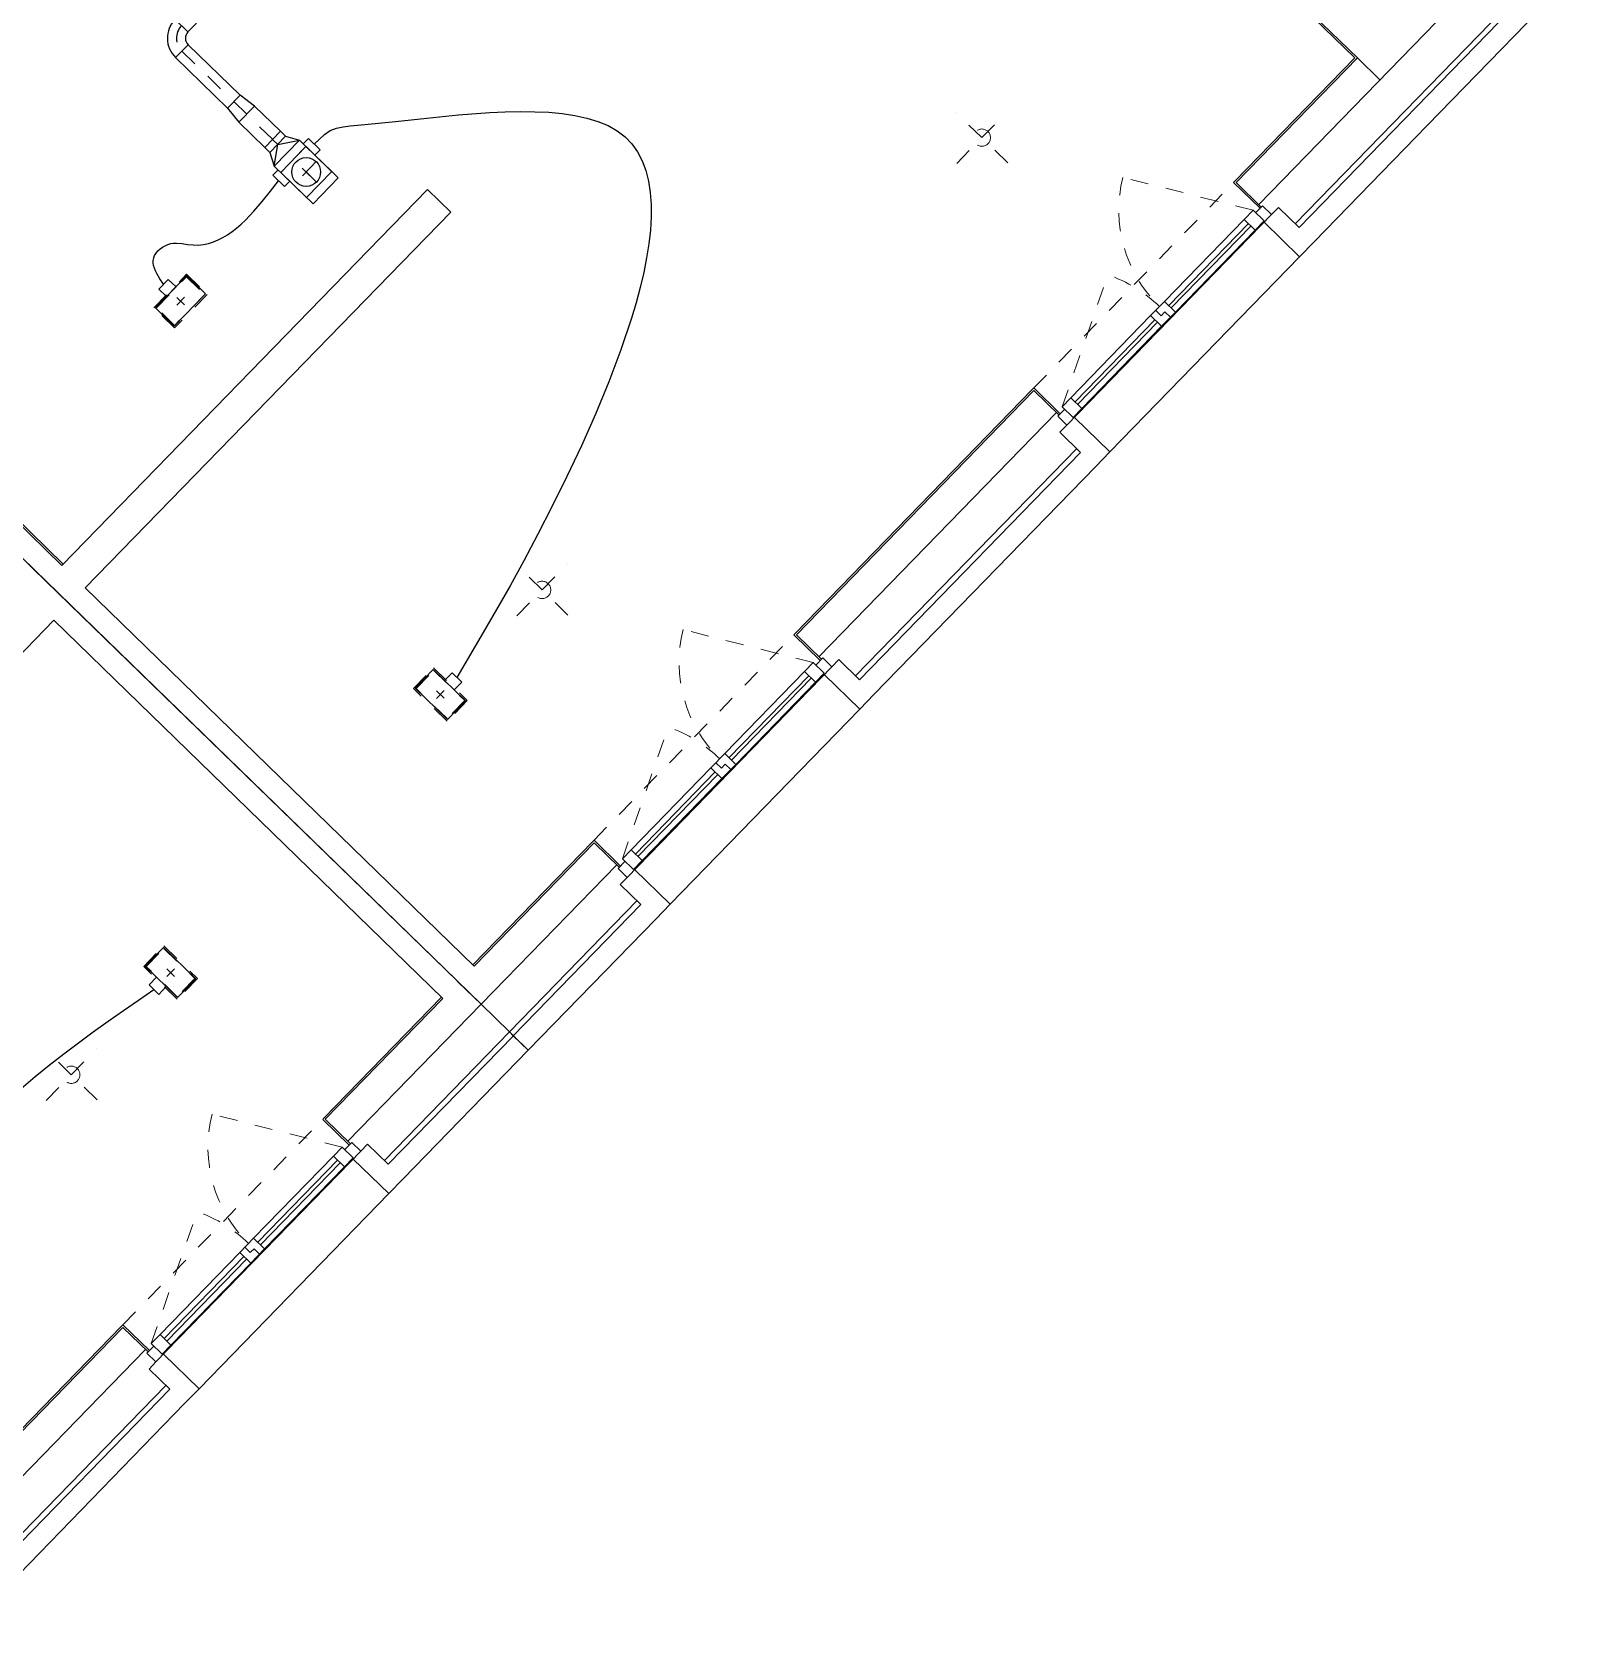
# Model space of a CAD drawing. Header units: metres. Extents: x 2683533.1 to 2683569.7, y 1249391 to 1249428.1.
# Drawn here: x 2683553.89 to 2683562.48, y 1249401.24 to 1249410.11 of the extents above; entities that cross this region are included whole.
import ezdxf

# ---------------------------------------------------------------- set-up
doc = ezdxf.new("R2010")
doc.units = ezdxf.units.M
for name, pattern in [('101 Regelgeschoss_CraneCam$0$MD-Strich 1_1mm', [0.002, 0.001, -0.001]), ('101 Regelgeschoss_CraneCam$0$MD-Strichpunkt 1_0.5_0.5mm', [0.001, 0.0005, -0.00025, 0, -0.00025]), ('101 Regelgeschoss_CraneCam$0$MD-Strichpunkt 1_25_25mm', [0.0015, 0.001, -0.00025, 0, -0.00025]), ('101 Regelgeschoss_CraneCam$0$MD-Strichpunkt 2_1_1mm', [0.0045, 0.002, -0.001, 0.0005, -0.001]), ('Strichpunkt', [25.4, 12.7, -6.35, 0, -6.35])]:
    doc.linetypes.add(name, pattern=pattern)
for name, color, linetype in [('beleuchtung', 7, 'Continuous'), ('erdbebenwaende', 7, 'Continuous'), ('fassade', 7, 'Continuous'), ('fenster_tueren', 7, 'Continuous'), ('innenwaende_massiv', 7, 'Continuous'), ('lueftung_abluft', 42, 'Continuous'), ('lueftung_armaturen', 130, 'Continuous'), ('lueftung_klima', 7, 'Continuous'), ('lueftung_symetrieachse', 7, 'Strichpunkt'), ('wohnungstrennwaende', 7, 'Continuous')]:
    doc.layers.add(name, color=color, linetype=linetype)

# ---------------------------------------------------------------- blocks, each defined once
blk = doc.blocks.new('A$C7a25791f')
at = {"layer": 'beleuchtung', "color": 253, "linetype": '101 Regelgeschoss_CraneCam$0$MD-Strichpunkt 2_1_1mm', "lineweight": 13, "ltscale": 1000}
for p, q in [((16870, 1522.8), (16870, 1922.8)), ((20620, 1525), (20620, 1925)), ((24120, 1525), (24120, 1925)), ((16670, 1722.8), (17070, 1722.8)), ((20420, 1725), (20820, 1725)), ((23920, 1725), (24320, 1725))]:
    blk.add_line(p, q, dxfattribs=at)
at = {"layer": 'beleuchtung', "color": 253, "linetype": '101 Regelgeschoss_CraneCam$0$MD-Strichpunkt 1_0.5_0.5mm', "lineweight": 13, "ltscale": 1000}
for centre in [(16870, 1722.8), (20620, 1725), (24120, 1725)]:
    blk.add_circle(centre, 48, dxfattribs=at)
at = {"layer": 'erdbebenwaende', "color": 253, "linetype": 'Continuous', "lineweight": 5, "ltscale": 1000}
blk.add_line((25880, 3545), (25880, 550), dxfattribs=at)
at = {"layer": 'erdbebenwaende', "color": 253, "linetype": 'Continuous', "lineweight": 25, "ltscale": 1000}
blk.add_line((25890, 3545), (25890, 540), dxfattribs=at)
at = {"layer": 'fassade', "color": 253, "linetype": 'Continuous', "lineweight": 5, "ltscale": 1000}
for p, q in [((16065, 550), (14175, 550)), ((18610.5, 550), (17675, 550)), ((18735, 540), (18735, 550)), ((18735.5, 550), (18735, 550)), ((18735.5, 540), (18735.5, 550)), ((19815, 550), (18860.5, 550)), ((23315, 550), (21425, 550)), ((25880, 550), (24925, 550)), ((18735, 115), (18735, 145)), ((18735.5, 115), (18735.5, 145)), ((19865, 0), (21375, 0)), ((23365, 0), (24875, 0))]:
    blk.add_line(p, q, dxfattribs=at)
at = {"layer": 'fassade', "color": 253, "linetype": 'Continuous', "lineweight": 25, "ltscale": 1000}
for p, q in [((16065, 540), (14175, 540)), ((16065, 540), (16065, 345)), ((18610.5, 540), (17675, 540)), ((17675, 540), (17675, 345)), ((18735.5, 540), (18735, 540)), ((19815, 540), (18860.5, 540)), ((19815, 540), (19815, 345)), ((23315, 540), (21425, 540)), ((21425, 540), (21425, 345)), ((23315, 540), (23315, 345)), ((25890, 540), (24925, 540)), ((24925, 540), (24925, 345)), ((25890, 365), (25890, 540)), ((14175, 365), (16065, 365)), ((17675, 365), (18735.5, 365)), ((18735, 365), (19815, 365)), ((21425, 365), (23315, 365)), ((24925, 365), (27065, 365))]:
    blk.add_line(p, q, dxfattribs=at)
at = {"layer": 'fassade', "color": 253, "linetype": 'Continuous', "lineweight": 13, "ltscale": 1000}
for p, q in [((18735, 365), (18735, 540)), ((18735.5, 365), (18735.5, 540)), ((18735, 145), (18735, 365)), ((18735.5, 145), (18735.5, 365)), ((16000, 275), (16055, 275)), ((17740, 275), (17685, 275)), ((19750, 275), (19805, 275)), ((21490, 275), (21435, 275)), ((23250, 275), (23305, 275)), ((24990, 275), (24935, 275)), ((14240, 145), (16000, 145)), ((17740, 145), (18735.5, 145)), ((18735, 145), (19750, 145)), ((18735, 0), (18735, 115)), ((18735.5, 0), (18735.5, 115)), ((21490, 145), (23250, 145)), ((24990, 145), (27000, 145))]:
    blk.add_line(p, q, dxfattribs=at)
at = {"layer": 'fassade', "color": 253, "linetype": 'Continuous', "lineweight": 18, "ltscale": 1000}
for p, q in [((16000, 115), (16000, 275)), ((16115, 275), (16115, 0)), ((17625, 275), (17625, 0)), ((17740, 115), (17740, 275)), ((19750, 115), (19750, 275)), ((19865, 275), (19865, 0)), ((21375, 275), (21375, 0)), ((21490, 115), (21490, 275)), ((23250, 115), (23250, 275)), ((23365, 275), (23365, 0)), ((24875, 275), (24875, 0)), ((24990, 115), (24990, 275)), ((14240, 115), (16000, 115)), ((17740, 115), (18735.5, 115)), ((18735, 115), (19750, 115)), ((21490, 115), (23250, 115)), ((24990, 115), (27000, 115)), ((14240, 0), (16000, 0)), ((16000, 0), (16115, 0)), ((17740, 0), (17625, 0)), ((17740, 0), (18735.5, 0)), ((18735, 0), (19750, 0)), ((19750, 0), (19865, 0)), ((21490, 0), (21375, 0)), ((21490, 0), (23250, 0)), ((23250, 0), (23365, 0)), ((24990, 0), (24875, 0)), ((24990, 0), (25890, 0)), ((25890, 0), (27115, 0))]:
    blk.add_line(p, q, dxfattribs=at)
at = {"layer": 'fenster_tueren', "color": 253, "linetype": '101 Regelgeschoss_CraneCam$0$MD-Strich 1_1mm', "lineweight": 5, "ltscale": 1000}
for p, q in [((17630, 365), (17257.5, 1010.2)), ((21380, 365), (21007.5, 1010.2)), ((24880, 365), (24507.5, 1010.2)), ((16110, 365), (16812.4, 692.5)), ((19860, 365), (20562.4, 692.5)), ((23360, 365), (24062.4, 692.5))]:
    blk.add_line(p, q, dxfattribs=at)
at = {"layer": 'fenster_tueren', "color": 253, "linetype": 'Continuous', "lineweight": 5, "ltscale": 1000}
for p, q in [((16065, 550), (16075, 550)), ((16075, 345), (16075, 550)), ((17675, 550), (17665, 550)), ((17665, 345), (17665, 550)), ((19815, 550), (19825, 550)), ((19825, 345), (19825, 550)), ((21425, 550), (21415, 550)), ((21415, 345), (21415, 550)), ((23315, 550), (23325, 550)), ((23325, 345), (23325, 550)), ((24925, 550), (24915, 550)), ((24915, 345), (24915, 550)), ((16110, 280), (16110, 365)), ((16110, 365), (16180, 365)), ((16180, 365), (16815, 365)), ((16180, 365), (16180, 280)), ((16815, 280), (16815, 365)), ((16815, 365), (16925, 365)), ((16855, 322.5), (16855, 365)), ((16925, 365), (17560, 365)), ((16925, 365), (16925, 280)), ((17560, 280), (17560, 365)), ((17560, 365), (17630, 365)), ((17630, 365), (17630, 280)), ((19860, 280), (19860, 365)), ((19860, 365), (19930, 365)), ((19930, 365), (20565, 365)), ((19930, 365), (19930, 280)), ((20565, 280), (20565, 365)), ((20565, 365), (20675, 365)), ((20605, 322.5), (20605, 365)), ((20675, 365), (21310, 365)), ((20675, 365), (20675, 280)), ((21310, 280), (21310, 365)), ((21310, 365), (21380, 365)), ((21380, 365), (21380, 280)), ((23360, 280), (23360, 365)), ((23360, 365), (23430, 365)), ((23430, 365), (24065, 365)), ((23430, 365), (23430, 280)), ((24065, 280), (24065, 365)), ((24065, 365), (24175, 365)), ((24105, 322.5), (24105, 365)), ((24175, 365), (24810, 365)), ((24175, 365), (24175, 280)), ((24810, 280), (24810, 365)), ((24810, 365), (24880, 365)), ((24880, 365), (24880, 280)), ((16055, 345), (16110, 345)), ((16140, 275), (16055, 275)), ((16180, 280), (16110, 280)), ((16140, 280), (16140, 275)), ((17600, 275), (16140, 275)), ((16180, 332.5), (16815, 332.5)), ((16815, 312.5), (16180, 312.5)), ((16815, 280), (16180, 280)), ((16925, 280), (16815, 280)), ((16885, 322.5), (16855, 322.5)), ((16885, 280), (16885, 322.5)), ((16925, 332.5), (17560, 332.5)), ((17560, 312.5), (16925, 312.5)), ((17560, 280), (16925, 280)), ((17630, 280), (17560, 280)), ((17600, 275), (17600, 280)), ((17685, 275), (17600, 275)), ((17630, 345), (17685, 345)), ((19805, 345), (19860, 345)), ((19890, 275), (19805, 275)), ((19930, 280), (19860, 280)), ((19890, 280), (19890, 275)), ((21350, 275), (19890, 275)), ((19930, 332.5), (20565, 332.5)), ((20565, 312.5), (19930, 312.5)), ((20565, 280), (19930, 280)), ((20675, 280), (20565, 280)), ((20635, 322.5), (20605, 322.5)), ((20635, 280), (20635, 322.5)), ((20675, 332.5), (21310, 332.5)), ((21310, 312.5), (20675, 312.5)), ((21310, 280), (20675, 280)), ((21380, 280), (21310, 280)), ((21350, 275), (21350, 280)), ((21435, 275), (21350, 275)), ((21380, 345), (21435, 345)), ((23305, 345), (23360, 345)), ((23390, 275), (23305, 275)), ((23430, 280), (23360, 280)), ((23390, 280), (23390, 275)), ((24850, 275), (23390, 275)), ((23430, 332.5), (24065, 332.5)), ((24065, 312.5), (23430, 312.5)), ((24065, 280), (23430, 280)), ((24175, 280), (24065, 280)), ((24135, 322.5), (24105, 322.5)), ((24135, 280), (24135, 322.5)), ((24175, 332.5), (24810, 332.5)), ((24810, 312.5), (24175, 312.5)), ((24810, 280), (24175, 280)), ((24880, 280), (24810, 280)), ((24850, 275), (24850, 280)), ((24935, 275), (24850, 275)), ((24880, 345), (24935, 345)), ((16115, 0), (17625, 0))]:
    blk.add_line(p, q, dxfattribs=at)
at = {"layer": 'fenster_tueren', "color": 253, "linetype": '101 Regelgeschoss_CraneCam$0$MD-Strichpunkt 2_1_1mm', "lineweight": 5, "ltscale": 1000}
for p, q in [((16075, 550), (17665, 550)), ((19825, 550), (21415, 550)), ((23325, 550), (24915, 550))]:
    blk.add_line(p, q, dxfattribs=at)
at = {"layer": 'fenster_tueren', "color": 253, "linetype": 'Continuous', "lineweight": 13, "ltscale": 1000}
for p, q in [((16055, 275), (16055, 345)), ((17685, 275), (17685, 345)), ((19805, 275), (19805, 345)), ((21435, 275), (21435, 345)), ((23305, 275), (23305, 345)), ((24935, 275), (24935, 345))]:
    blk.add_line(p, q, dxfattribs=at)
at = {"layer": 'fenster_tueren', "color": 253, "linetype": '101 Regelgeschoss_CraneCam$0$MD-Strich 1_1mm', "lineweight": 5, "ltscale": 1000}
for centre, radius, start, end in [((17630, 365), 745, 120, 180), ((21380, 365), 745, 120, 180), ((24880, 365), 745, 120, 180), ((16110, 365), 775, 0, 25), ((19860, 365), 775, 0, 25), ((23360, 365), 775, 0, 25)]:
    blk.add_arc(centre, radius, start, end, dxfattribs=at)
at = {"layer": 'innenwaende_massiv', "color": 253, "linetype": 'Continuous', "lineweight": 5, "ltscale": 1000}
for p, q in [((18735.5, 3730), (18735.5, 3550)), ((21769.5, 3550), (21769.5, 3730))]:
    blk.add_line(p, q, dxfattribs=at)
at = {"layer": 'innenwaende_massiv', "color": 253, "linetype": 'Continuous', "lineweight": 25, "ltscale": 1000}
for p, q in [((21769.5, 3730), (18860.5, 3730)), ((15700, 3550), (18610.5, 3550)), ((18860.5, 3550), (21769.5, 3550))]:
    blk.add_line(p, q, dxfattribs=at)
at = {"layer": 'lueftung_abluft'}
for p, q in [((21469.7, 5291.9), (21469.7, 5391.9)), ((21319.7, 5241.9), (21419.7, 5241.9)), ((21319.7, 4840), (21319.7, 5241.9)), ((21419.7, 5241.9), (21420, 4840.1)), ((22448.1, 5292.2), (21469.7, 5291.9)), ((21319.7, 4840), (21307.2, 4740)), ((21420, 4840.1), (21319.7, 4840)), ((21432.3, 4740), (21419.7, 4840.1)), ((21307.2, 4740), (21432.3, 4740)), ((21307.2, 4740), (21307.4, 4539.9)), ((21432.4, 4540.1), (21432.3, 4740)), ((20400.4, 4512.3), (20407.9, 4525.4)), ((20407.9, 4525.4), (20416.5, 4537)), ((20416.5, 4537), (20426.6, 4546.7)), ((20426.6, 4546.7), (20438.3, 4554.4)), ((20438.3, 4554.4), (20451.7, 4559.9)), ((20451.7, 4559.9), (20466.5, 4563.2)), ((20466.5, 4563.2), (20482.3, 4564.4)), ((20482.3, 4564.4), (20498.6, 4563.5)), ((20498.6, 4563.5), (20515.1, 4560.7)), ((20515.1, 4560.7), (20531.3, 4556)), ((20531.3, 4556), (20546.8, 4549.7)), ((20546.8, 4549.7), (20561.1, 4541.6)), ((20561.1, 4541.6), (20573.8, 4532)), ((20573.8, 4532), (20585.2, 4521.2)), ((21307.4, 4539.9), (21432.4, 4540.1)), ((20371.6, 4413.3), (20379.4, 4448.7)), ((20379.4, 4448.7), (20388.5, 4482.3)), ((20388.5, 4482.3), (20394, 4497.9)), ((20394, 4497.9), (20400.4, 4512.3)), ((20585.2, 4521.2), (20605.2, 4497.1)), ((20605.2, 4497.1), (20623.2, 4471.8)), ((20623.2, 4471.8), (20641.7, 4447.9)), ((20641.7, 4447.9), (20662, 4426.7)), ((20662, 4426.7), (20684, 4408.2)), ((20684, 4408.2), (20707.6, 4392.1)), ((20707.6, 4392.1), (20732.8, 4378.5)), ((20732.8, 4378.5), (20759.3, 4367)), ((20759.3, 4367), (20787.2, 4357.5)), ((20787.2, 4357.5), (20816.4, 4350)), ((20816.4, 4350), (20846.7, 4344.3)), ((21082.6, 4341), (21154.9, 4347.6)), ((21154.9, 4347.6), (21227.9, 4355.4)), ((21511.9, 4355.1), (21591, 4352.2)), ((21591, 4352.2), (21628, 4344.6)), ((20846.7, 4344.3), (20878, 4340.1)), ((20878, 4340.1), (20910.3, 4337.5)), ((20910.3, 4337.5), (20943.4, 4336.1)), ((20943.4, 4336.1), (21011.9, 4336.8)), ((21011.9, 4336.8), (21082.6, 4341)), ((21628, 4344.6), (21662, 4329.7)), ((21662, 4329.7), (21693.4, 4307.9)), ((21693.4, 4307.9), (21723.6, 4282.4)), ((21723.6, 4282.4), (21785.6, 4229.2)), ((21785.6, 4229.2), (21916, 4120.2)), ((21916, 4120.2), (22051.2, 4008.3)), ((22051.2, 4008.3), (22186.5, 3894.2)), ((22186.5, 3894.2), (22317.1, 3778.5)), ((22317.1, 3778.5), (22379.2, 3720.4)), ((22379.2, 3720.4), (22438.4, 3662.1)), ((22438.4, 3662.1), (22494.1, 3603.8)), ((22494.1, 3603.8), (22545.8, 3545.6)), ((22545.8, 3545.6), (22592.7, 3487.5)), ((22592.7, 3487.5), (22634.4, 3429.7)), ((22634.4, 3429.7), (22670.2, 3372.2)), ((22670.2, 3372.2), (22699.6, 3315.1)), ((22699.6, 3315.1), (22722, 3258.6)), ((22722, 3258.6), (22736.7, 3202.6)), ((22736.7, 3202.6), (22743.3, 3147.3)), ((22743.3, 3147.3), (22741.5, 3092.8)), ((22731.6, 3039), (22714.1, 2986)), ((22741.5, 3092.8), (22731.6, 3039)), ((22689.4, 2933.9), (22657.7, 2882.5)), ((22714.1, 2986), (22689.4, 2933.9)), ((22657.7, 2882.5), (22619.6, 2832.1)), ((22575.3, 2782.5), (22525.3, 2733.8)), ((22619.6, 2832.1), (22575.3, 2782.5)), ((22469.9, 2686), (22409.5, 2639.2)), ((22525.3, 2733.8), (22469.9, 2686)), ((22344.6, 2593.3), (22275.4, 2548.4)), ((22409.5, 2639.2), (22344.6, 2593.3)), ((22202.4, 2504.5), (22126, 2461.7)), ((22275.4, 2548.4), (22202.4, 2504.5)), ((22046.5, 2419.9), (21879.8, 2339.5)), ((22126, 2461.7), (22046.5, 2419.9)), ((21879.8, 2339.5), (21705.3, 2263.6)), ((21705.3, 2263.6), (21526.3, 2192.4)), ((21526.3, 2192.4), (21345.6, 2125.9)), ((21166.4, 2064.4), (20991.7, 2008.1)), ((21345.6, 2125.9), (21166.4, 2064.4)), ((20824.4, 1957.1), (20665.1, 1910.9)), ((20991.7, 2008.1), (20824.4, 1957.1)), ((16622.2, 1869.1), (16722.7, 1859.4)), ((20512.5, 1868.9), (20365.2, 1830.1)), ((20665.1, 1910.9), (20512.5, 1868.9)), ((16722.7, 1859.4), (16823.2, 1847.6)), ((16823.2, 1847.6), (16923.7, 1833.7)), ((16923.7, 1833.7), (17024.4, 1818)), ((17024.4, 1818), (17125.1, 1800.8)), ((17125.1, 1800.8), (17225.8, 1782.4)), ((17225.8, 1782.4), (17326.6, 1763.2)), ((20222, 1793.9), (19942.2, 1725.4)), ((20365.2, 1830.1), (20222, 1793.9)), ((17326.6, 1763.2), (17427.4, 1743.3)), ((17427.4, 1743.3), (17528.2, 1723.1))]:
    blk.add_line(p, q, dxfattribs=at)
for radius in [150, 50]:
    blk.add_arc((21469.7, 5241.9), radius, 90, 180, dxfattribs=at)
at = {"layer": 'lueftung_armaturen'}
for p, q in [((21432.3, 4540.1), (21307.3, 4539.9)), ((21307.3, 4539.9), (21307.3, 4499.9)), ((21369.8, 4500), (21369.8, 4540)), ((21432.3, 4500.1), (21432.3, 4540.1)), ((21269.9, 4429.9), (21369.8, 4500)), ((21307.3, 4499.9), (21269.9, 4429.9)), ((21307.3, 4499.9), (21432.3, 4500.1)), ((21369.8, 4500), (21469.9, 4430.1)), ((21432.3, 4500.1), (21469.9, 4430.1)), ((20496.7, 4353.4), (20246.7, 4353.2)), ((20246.7, 4353.2), (20246.8, 4209.2)), ((20409.1, 4413.3), (20334.1, 4413.3)), ((20334.1, 4413.3), (20334.2, 4353.3)), ((20334.2, 4353.3), (20409.2, 4353.3)), ((20409.2, 4353.3), (20409.1, 4413.3)), ((20496.8, 4209.4), (20496.7, 4353.4)), ((21269.9, 4399.9), (21227.9, 4399.9)), ((21227.9, 4399.9), (21228, 4309.9)), ((21269.9, 4429.9), (21469.9, 4430.1)), ((21270.1, 4129.9), (21269.9, 4429.9)), ((21469.9, 4380.1), (21269.9, 4379.9)), ((21269.9, 4379.9), (21270.1, 4179.9)), ((21469.9, 4430.1), (21470.1, 4130.1)), ((21469.9, 4400.1), (21511.9, 4400.1)), ((21470.1, 4180.1), (21469.9, 4380.1)), ((21511.9, 4400.1), (21512, 4310.1)), ((21228, 4309.9), (21270, 4309.9)), ((21512, 4310.1), (21470, 4310.1)), ((20246.8, 4209.2), (20496.8, 4209.4)), ((21270.1, 4179.9), (21470.1, 4180.1)), ((21470.1, 4130.1), (21270.1, 4129.9)), ((17588.2, 1598.1), (17588.2, 1848.1)), ((17588.2, 1848.1), (17732.2, 1848.1)), ((17732.2, 1848.1), (17732.2, 1598.1)), ((19738.2, 1850.4), (19738.2, 1600.4)), ((19882.2, 1850.4), (19738.2, 1850.4)), ((19882.2, 1600.4), (19882.2, 1850.4)), ((17528.2, 1685.6), (17528.2, 1760.6)), ((17528.2, 1760.6), (17588.2, 1760.6)), ((17588.2, 1760.6), (17588.2, 1685.6)), ((19942.2, 1762.9), (19882.2, 1762.9)), ((19882.2, 1762.9), (19882.2, 1687.9)), ((19882.2, 1687.9), (19942.2, 1687.9)), ((19942.2, 1687.9), (19942.2, 1762.9)), ((17588.2, 1685.6), (17528.2, 1685.6)), ((17732.2, 1598.1), (17588.2, 1598.1)), ((19738.2, 1600.4), (19882.2, 1600.4))]:
    blk.add_line(p, q, dxfattribs=at)
at = {"layer": 'lueftung_armaturen', "linetype": 'Strichpunkt'}
for p, q in [((21370.1, 4200), (21369.9, 4360)), ((21450, 4280.1), (21290, 4279.9))]:
    blk.add_line(p, q, dxfattribs=at)
at = {"layer": 'lueftung_armaturen'}
blk.add_circle((21370, 4280), 80, dxfattribs=at)
at = {"layer": 'lueftung_klima', "color": 253, "linetype": '101 Regelgeschoss_CraneCam$0$MD-Strich 1_1mm', "lineweight": 13, "ltscale": 1000}
for p, q in [((20240.5, 4360), (20500.5, 4360)), ((20240.5, 4200), (20240.5, 4360)), ((20250.5, 4350), (20490.5, 4350)), ((20250.5, 4210), (20250.5, 4350)), ((20490.5, 4350), (20490.5, 4210)), ((20500.5, 4360), (20500.5, 4200)), ((21270, 4380), (21270, 4180)), ((21470, 4380), (21270, 4380)), ((21470, 4180), (21470, 4380)), ((20500.5, 4200), (20240.5, 4200)), ((20490.5, 4210), (20250.5, 4210)), ((21270, 4180), (21470, 4180)), ((17580.5, 1592.8), (17580.5, 1852.8)), ((17580.5, 1852.8), (17740.5, 1852.8)), ((17590.5, 1602.8), (17590.5, 1842.8)), ((17590.5, 1842.8), (17730.5, 1842.8)), ((17730.5, 1842.8), (17730.5, 1602.8)), ((17740.5, 1852.8), (17740.5, 1592.8)), ((19730.5, 1595), (19730.5, 1855)), ((19730.5, 1855), (19890.5, 1855)), ((19740.5, 1605), (19740.5, 1845)), ((19740.5, 1845), (19880.5, 1845)), ((19880.5, 1845), (19880.5, 1605)), ((19890.5, 1855), (19890.5, 1595)), ((17730.5, 1602.8), (17590.5, 1602.8)), ((19880.5, 1605), (19740.5, 1605)), ((17740.5, 1592.8), (17580.5, 1592.8)), ((19890.5, 1595), (19730.5, 1595))]:
    blk.add_line(p, q, dxfattribs=at)
at = {"layer": 'lueftung_klima', "color": 253, "linetype": '101 Regelgeschoss_CraneCam$0$MD-Strichpunkt 1_25_25mm', "lineweight": 13, "ltscale": 1000}
for p, q in [((20400.5, 4280), (20340.5, 4280)), ((20370.5, 4250), (20370.5, 4310)), ((21400, 4280), (21340, 4280)), ((21370, 4250), (21370, 4310)), ((17690.5, 1722.8), (17630.5, 1722.8)), ((17660.5, 1752.8), (17660.5, 1692.8)), ((19840.5, 1725), (19780.5, 1725)), ((19810.5, 1755), (19810.5, 1695))]:
    blk.add_line(p, q, dxfattribs=at)
at = {"layer": 'lueftung_symetrieachse'}
for p, q in [((21369.7, 5241.9), (21369.7, 4840)), ((21369.7, 4840.1), (21370, 4540))]:
    blk.add_line(p, q, dxfattribs=at)
blk.add_arc((21469.7, 5241.9), 100, 90, 180, dxfattribs=at)
at = {"layer": 'wohnungstrennwaende', "color": 253, "linetype": 'Continuous', "lineweight": 25, "ltscale": 1000}
for p, q in [((18860.5, 3730), (18860.5, 5692.4)), ((18735.5, 5615.8), (18735.5, 3720.5)), ((18735.5, 3729), (18735.5, 5475.5)), ((18735.5, 365), (18735.5, 3729)), ((18610.5, 3550), (18610.5, 540)), ((18735.5, 3550), (18735.5, 365)), ((18860.5, 540), (18860.5, 3550))]:
    blk.add_line(p, q, dxfattribs=at)
at = {"layer": 'wohnungstrennwaende', "color": 253, "linetype": 'Continuous', "lineweight": 5, "ltscale": 1000}
blk.add_line((18870.5, 3730), (18870.5, 5687.3), dxfattribs=at)

msp = doc.modelspace()

# ---------------------------------------------------------------- block references
at = {"xscale": 0.001, "yscale": 0.001, "zscale": 0.001, "rotation": 45.80415115269071}
msp.add_blockref('A$C7a25791f', (2683543.5809, 1249391.0288), dxfattribs=at)

doc.saveas('drawing.dxf')
